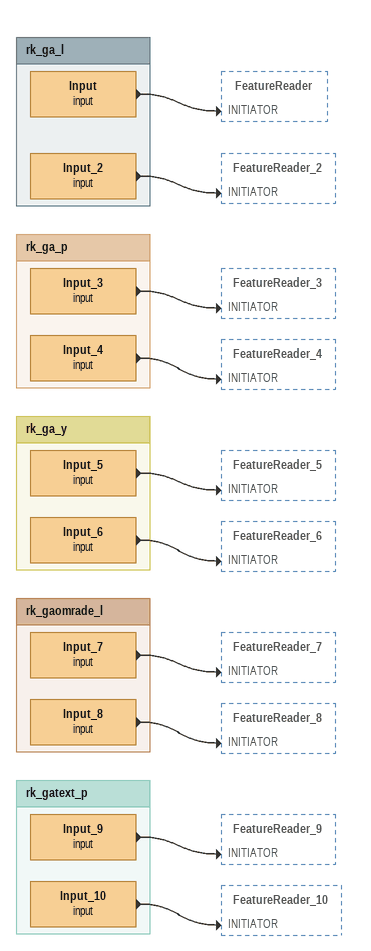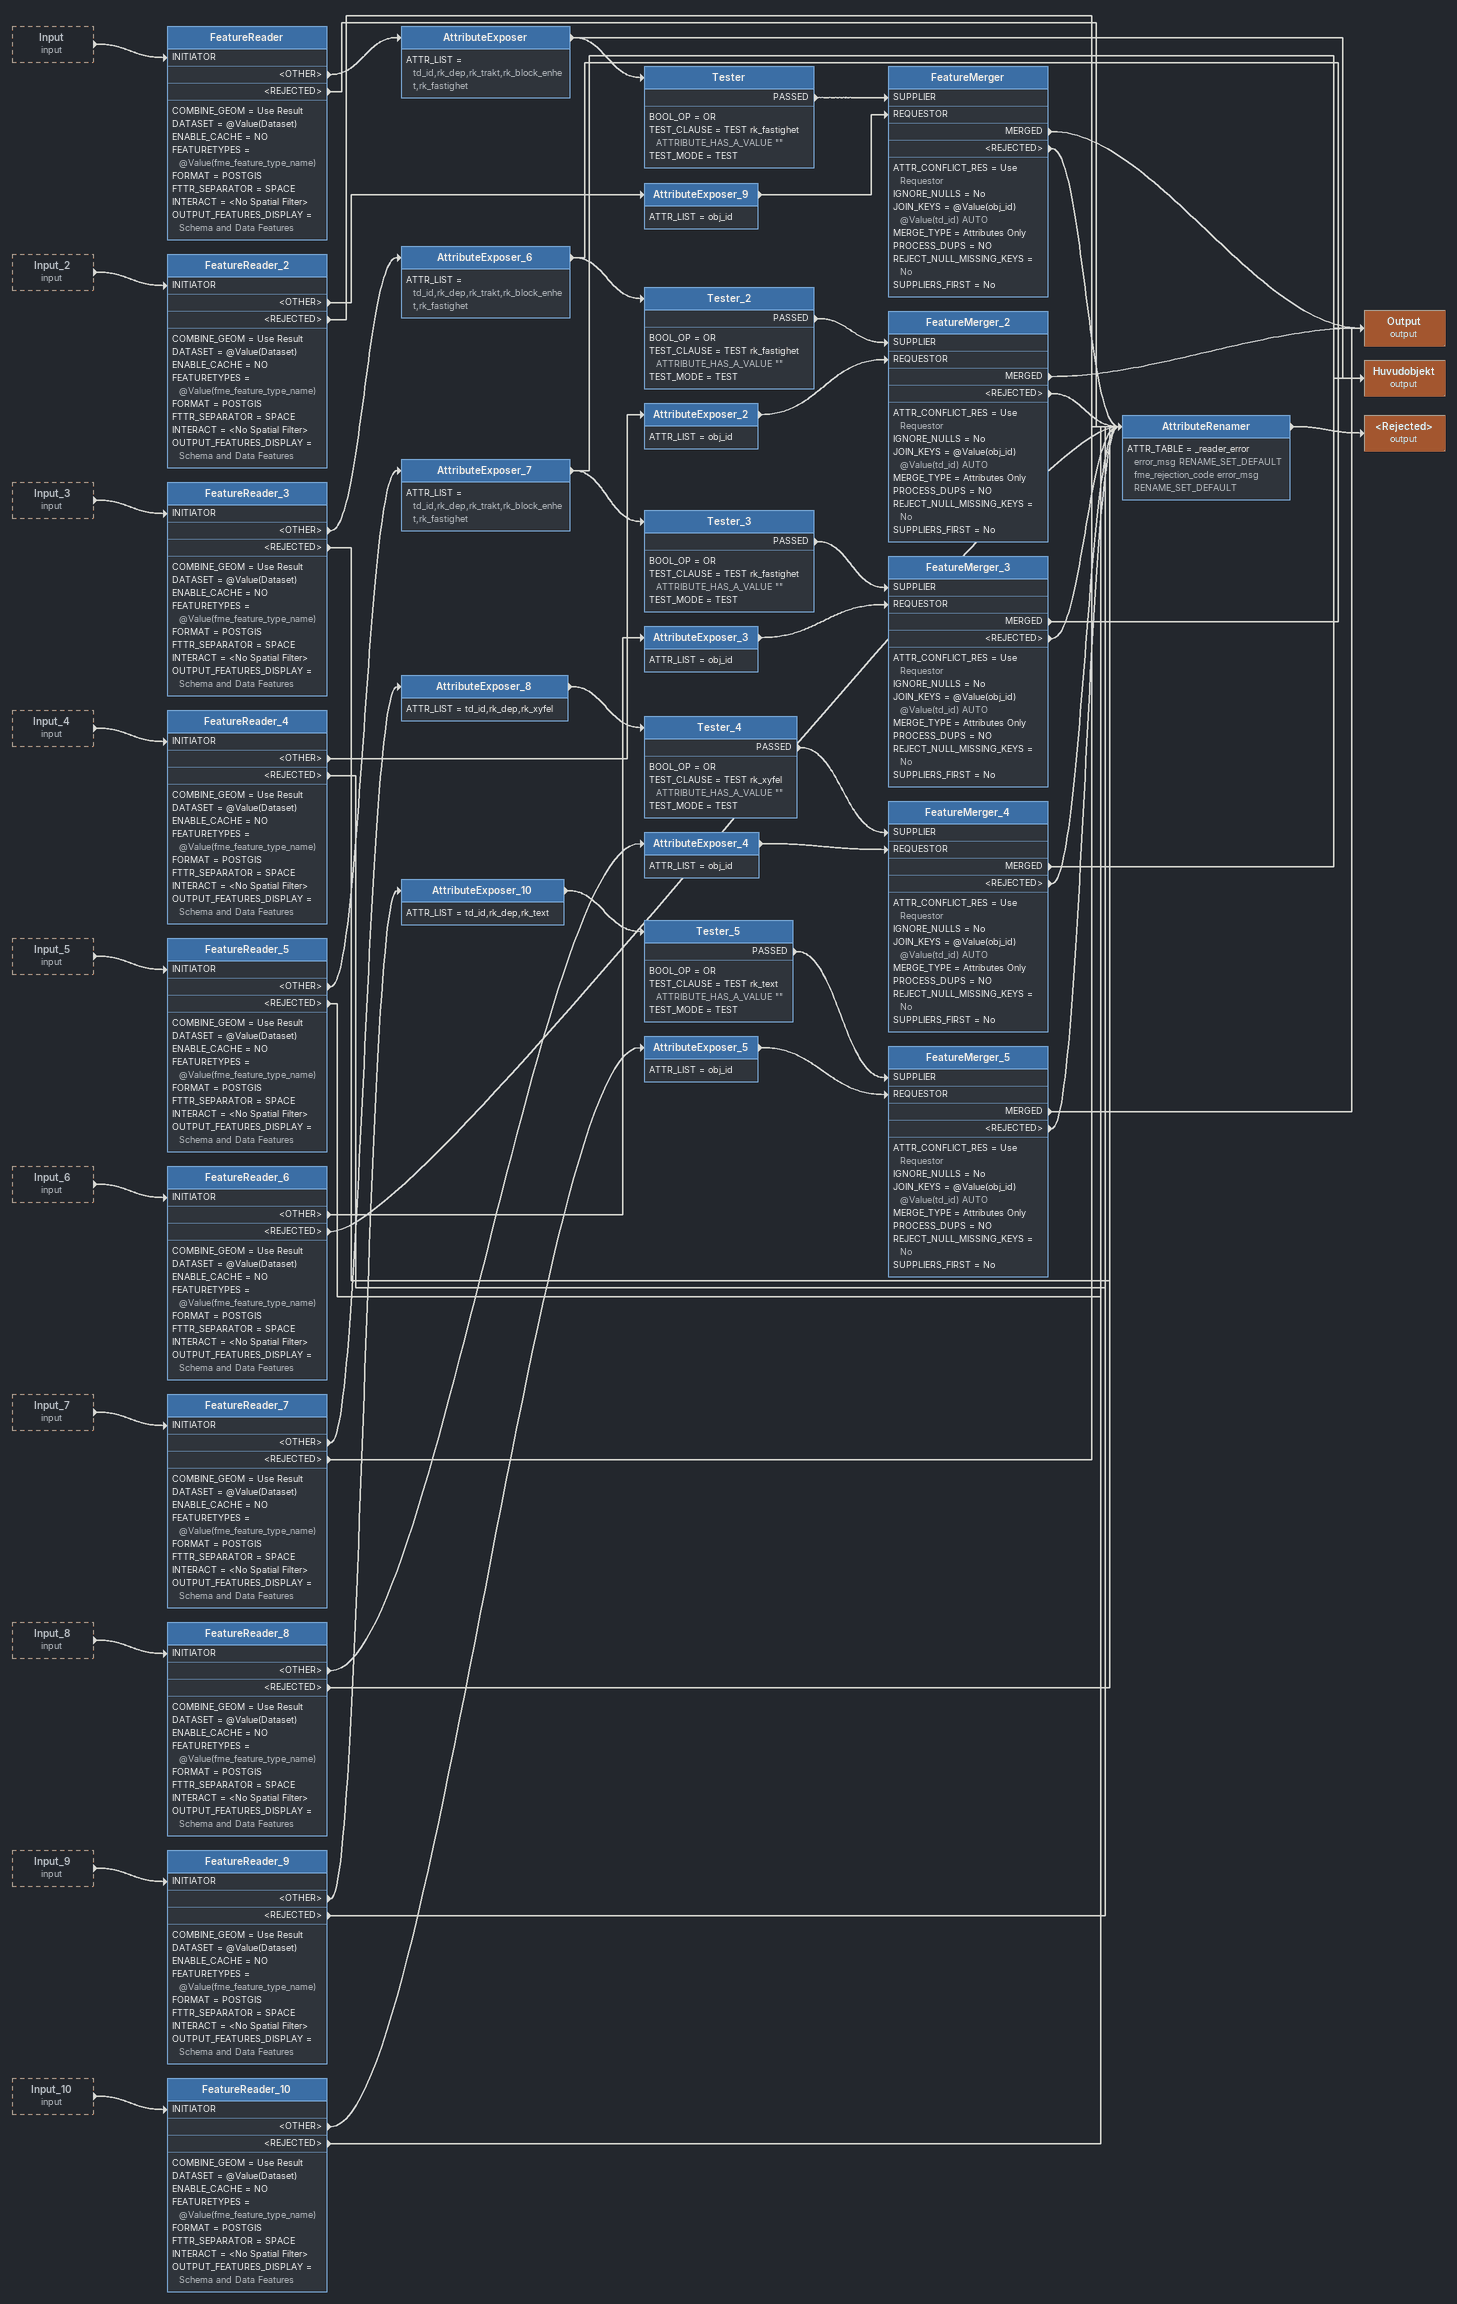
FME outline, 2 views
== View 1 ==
Bookmark: rk_ga_l
Input (input)
    -> FeatureReader [INITIATOR]
Input_2 (input)
    -> FeatureReader_2 [INITIATOR]

Bookmark: rk_ga_p
Input_3 (input)
    -> FeatureReader_3 [INITIATOR]
Input_4 (input)
    -> FeatureReader_4 [INITIATOR]

Bookmark: rk_ga_y
Input_5 (input)
    -> FeatureReader_5 [INITIATOR]
Input_6 (input)
    -> FeatureReader_6 [INITIATOR]

Bookmark: rk_gaomrade_l
Input_7 (input)
    -> FeatureReader_7 [INITIATOR]
Input_8 (input)
    -> FeatureReader_8 [INITIATOR]

Bookmark: rk_gatext_p
Input_9 (input)
    -> FeatureReader_9 [INITIATOR]
Input_10 (input)
    -> FeatureReader_10 [INITIATOR]

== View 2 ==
Input (input) [outside]
    -> FeatureReader [INITIATOR]
Input_2 (input) [outside]
    -> FeatureReader_2 [INITIATOR]
Input_3 (input) [outside]
    -> FeatureReader_3 [INITIATOR]
Input_4 (input) [outside]
    -> FeatureReader_4 [INITIATOR]
Input_5 (input) [outside]
    -> FeatureReader_5 [INITIATOR]
Input_6 (input) [outside]
    -> FeatureReader_6 [INITIATOR]
Input_7 (input) [outside]
    -> FeatureReader_7 [INITIATOR]
Input_8 (input) [outside]
    -> FeatureReader_8 [INITIATOR]
Input_9 (input) [outside]
    -> FeatureReader_9 [INITIATOR]
Input_10 (input) [outside]
    -> FeatureReader_10 [INITIATOR]
FeatureReader
    COMBINE_GEOM = Use Result
    DATASET = @Value(Dataset)
    ENABLE_CACHE = NO
    FEATURETYPES = @Value(fme_feature_type_name)
    FORMAT = POSTGIS
    FTTR_SEPARATOR = SPACE
    INTERACT = <No Spatial Filter>
    OUTPUT_FEATURES_DISPLAY = Schema and Data Features
    <OTHER> -> AttributeExposer
    <REJECTED> -> AttributeRenamer
AttributeExposer
    ATTR_LIST = td_id,rk_dep,rk_trakt,rk_block_enhet,rk_fastighet
    -> Tester
    -> Huvudobjekt (output)
Tester
    BOOL_OP = OR
    TEST_CLAUSE = TEST rk_fastighet ATTRIBUTE_HAS_A_VALUE ""
    TEST_MODE = TEST
    PASSED -> FeatureMerger [SUPPLIER]
FeatureReader_2
    COMBINE_GEOM = Use Result
    DATASET = @Value(Dataset)
    ENABLE_CACHE = NO
    FEATURETYPES = @Value(fme_feature_type_name)
    FORMAT = POSTGIS
    FTTR_SEPARATOR = SPACE
    INTERACT = <No Spatial Filter>
    OUTPUT_FEATURES_DISPLAY = Schema and Data Features
    <OTHER> -> AttributeExposer_9
    <REJECTED> -> AttributeRenamer
AttributeExposer_9
    ATTR_LIST = obj_id
    -> FeatureMerger [REQUESTOR]
FeatureMerger
    ATTR_CONFLICT_RES = Use Requestor
    IGNORE_NULLS = No
    JOIN_KEYS = @Value(obj_id) @Value(td_id) AUTO
    MERGE_TYPE = Attributes Only
    PROCESS_DUPS = NO
    REJECT_NULL_MISSING_KEYS = No
    SUPPLIERS_FIRST = No
    MERGED -> Output (output)
    <REJECTED> -> AttributeRenamer
FeatureReader_3
    COMBINE_GEOM = Use Result
    DATASET = @Value(Dataset)
    ENABLE_CACHE = NO
    FEATURETYPES = @Value(fme_feature_type_name)
    FORMAT = POSTGIS
    FTTR_SEPARATOR = SPACE
    INTERACT = <No Spatial Filter>
    OUTPUT_FEATURES_DISPLAY = Schema and Data Features
    <OTHER> -> AttributeExposer_6
    <REJECTED> -> AttributeRenamer
AttributeExposer_6
    ATTR_LIST = td_id,rk_dep,rk_trakt,rk_block_enhet,rk_fastighet
    -> Tester_2
    -> Huvudobjekt (output)
Tester_2
    BOOL_OP = OR
    TEST_CLAUSE = TEST rk_fastighet ATTRIBUTE_HAS_A_VALUE ""
    TEST_MODE = TEST
    PASSED -> FeatureMerger_2 [SUPPLIER]
FeatureReader_4
    COMBINE_GEOM = Use Result
    DATASET = @Value(Dataset)
    ENABLE_CACHE = NO
    FEATURETYPES = @Value(fme_feature_type_name)
    FORMAT = POSTGIS
    FTTR_SEPARATOR = SPACE
    INTERACT = <No Spatial Filter>
    OUTPUT_FEATURES_DISPLAY = Schema and Data Features
    <OTHER> -> AttributeExposer_2
    <REJECTED> -> AttributeRenamer
AttributeExposer_2
    ATTR_LIST = obj_id
    -> FeatureMerger_2 [REQUESTOR]
FeatureMerger_2
    ATTR_CONFLICT_RES = Use Requestor
    IGNORE_NULLS = No
    JOIN_KEYS = @Value(obj_id) @Value(td_id) AUTO
    MERGE_TYPE = Attributes Only
    PROCESS_DUPS = NO
    REJECT_NULL_MISSING_KEYS = No
    SUPPLIERS_FIRST = No
    MERGED -> Output (output)
    <REJECTED> -> AttributeRenamer
FeatureReader_5
    COMBINE_GEOM = Use Result
    DATASET = @Value(Dataset)
    ENABLE_CACHE = NO
    FEATURETYPES = @Value(fme_feature_type_name)
    FORMAT = POSTGIS
    FTTR_SEPARATOR = SPACE
    INTERACT = <No Spatial Filter>
    OUTPUT_FEATURES_DISPLAY = Schema and Data Features
    <OTHER> -> AttributeExposer_7
    <REJECTED> -> AttributeRenamer
AttributeExposer_7
    ATTR_LIST = td_id,rk_dep,rk_trakt,rk_block_enhet,rk_fastighet
    -> Tester_3
    -> Huvudobjekt (output)
Huvudobjekt (output)
Tester_3
    BOOL_OP = OR
    TEST_CLAUSE = TEST rk_fastighet ATTRIBUTE_HAS_A_VALUE ""
    TEST_MODE = TEST
    PASSED -> FeatureMerger_3 [SUPPLIER]
FeatureReader_6
    COMBINE_GEOM = Use Result
    DATASET = @Value(Dataset)
    ENABLE_CACHE = NO
    FEATURETYPES = @Value(fme_feature_type_name)
    FORMAT = POSTGIS
    FTTR_SEPARATOR = SPACE
    INTERACT = <No Spatial Filter>
    OUTPUT_FEATURES_DISPLAY = Schema and Data Features
    <OTHER> -> AttributeExposer_3
    <REJECTED> -> AttributeRenamer
AttributeExposer_3
    ATTR_LIST = obj_id
    -> FeatureMerger_3 [REQUESTOR]
FeatureMerger_3
    ATTR_CONFLICT_RES = Use Requestor
    IGNORE_NULLS = No
    JOIN_KEYS = @Value(obj_id) @Value(td_id) AUTO
    MERGE_TYPE = Attributes Only
    PROCESS_DUPS = NO
    REJECT_NULL_MISSING_KEYS = No
    SUPPLIERS_FIRST = No
    MERGED -> Output (output)
    <REJECTED> -> AttributeRenamer
FeatureReader_7
    COMBINE_GEOM = Use Result
    DATASET = @Value(Dataset)
    ENABLE_CACHE = NO
    FEATURETYPES = @Value(fme_feature_type_name)
    FORMAT = POSTGIS
    FTTR_SEPARATOR = SPACE
    INTERACT = <No Spatial Filter>
    OUTPUT_FEATURES_DISPLAY = Schema and Data Features
    <OTHER> -> AttributeExposer_8
    <REJECTED> -> AttributeRenamer
AttributeExposer_8
    ATTR_LIST = td_id,rk_dep,rk_xyfel
    -> Tester_4
Tester_4
    BOOL_OP = OR
    TEST_CLAUSE = TEST rk_xyfel ATTRIBUTE_HAS_A_VALUE ""
    TEST_MODE = TEST
    PASSED -> FeatureMerger_4 [SUPPLIER]
FeatureReader_8
    COMBINE_GEOM = Use Result
    DATASET = @Value(Dataset)
    ENABLE_CACHE = NO
    FEATURETYPES = @Value(fme_feature_type_name)
    FORMAT = POSTGIS
    FTTR_SEPARATOR = SPACE
    INTERACT = <No Spatial Filter>
    OUTPUT_FEATURES_DISPLAY = Schema and Data Features
    <OTHER> -> AttributeExposer_4
    <REJECTED> -> AttributeRenamer
AttributeExposer_4
    ATTR_LIST = obj_id
    -> FeatureMerger_4 [REQUESTOR]
FeatureMerger_4
    ATTR_CONFLICT_RES = Use Requestor
    IGNORE_NULLS = No
    JOIN_KEYS = @Value(obj_id) @Value(td_id) AUTO
    MERGE_TYPE = Attributes Only
    PROCESS_DUPS = NO
    REJECT_NULL_MISSING_KEYS = No
    SUPPLIERS_FIRST = No
    MERGED -> Output (output)
    <REJECTED> -> AttributeRenamer
FeatureReader_9
    COMBINE_GEOM = Use Result
    DATASET = @Value(Dataset)
    ENABLE_CACHE = NO
    FEATURETYPES = @Value(fme_feature_type_name)
    FORMAT = POSTGIS
    FTTR_SEPARATOR = SPACE
    INTERACT = <No Spatial Filter>
    OUTPUT_FEATURES_DISPLAY = Schema and Data Features
    <OTHER> -> AttributeExposer_10
    <REJECTED> -> AttributeRenamer
AttributeExposer_10
    ATTR_LIST = td_id,rk_dep,rk_text
    -> Tester_5
Tester_5
    BOOL_OP = OR
    TEST_CLAUSE = TEST rk_text ATTRIBUTE_HAS_A_VALUE ""
    TEST_MODE = TEST
    PASSED -> FeatureMerger_5 [SUPPLIER]
FeatureReader_10
    COMBINE_GEOM = Use Result
    DATASET = @Value(Dataset)
    ENABLE_CACHE = NO
    FEATURETYPES = @Value(fme_feature_type_name)
    FORMAT = POSTGIS
    FTTR_SEPARATOR = SPACE
    INTERACT = <No Spatial Filter>
    OUTPUT_FEATURES_DISPLAY = Schema and Data Features
    <OTHER> -> AttributeExposer_5
    <REJECTED> -> AttributeRenamer
AttributeExposer_5
    ATTR_LIST = obj_id
    -> FeatureMerger_5 [REQUESTOR]
FeatureMerger_5
    ATTR_CONFLICT_RES = Use Requestor
    IGNORE_NULLS = No
    JOIN_KEYS = @Value(obj_id) @Value(td_id) AUTO
    MERGE_TYPE = Attributes Only
    PROCESS_DUPS = NO
    REJECT_NULL_MISSING_KEYS = No
    SUPPLIERS_FIRST = No
    MERGED -> Output (output)
    <REJECTED> -> AttributeRenamer
Output (output)
AttributeRenamer
    ATTR_TABLE = _reader_error error_msg RENAME_SET_DEFAULT  fme_rejection_code error_msg RENAME_SET_DEFAULT
    -> <Rejected> (output)
<Rejected> (output)
